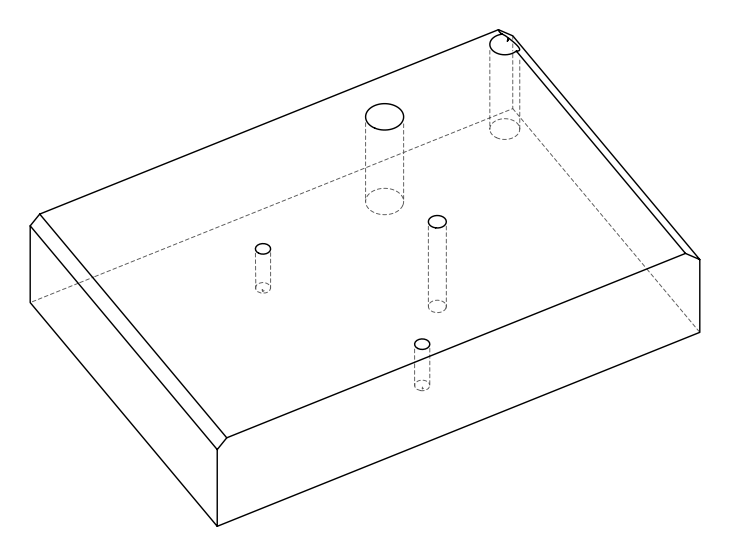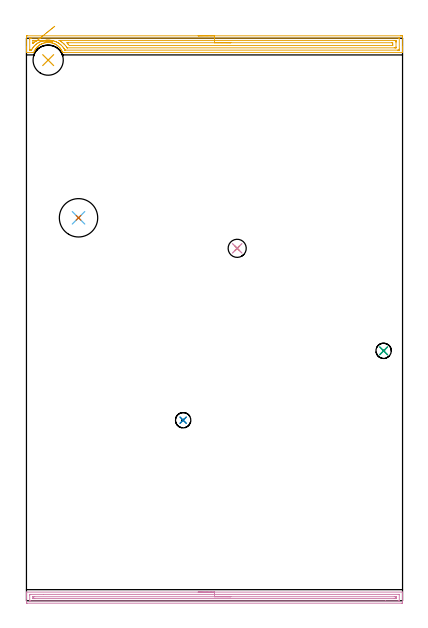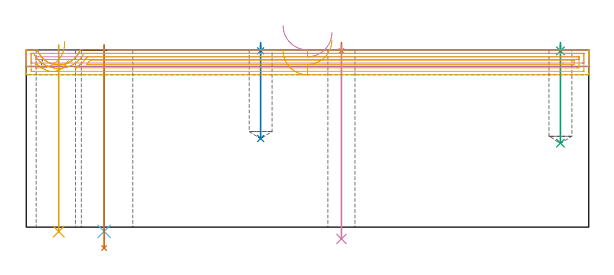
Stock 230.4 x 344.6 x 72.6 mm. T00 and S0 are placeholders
(PLAN: 11 operations, 6 tool changes, 14.9 min)
(1 SPOT_DRILL | STEP1HOLE | NXT0321_9005460120000 | 0.03 min | 1 mm3)
(2 SPOT_DRILL_1 | STEP1POCKET | NXT0321_9005460120000 | 0.03 min | 1 mm3)
(3 SPOT_DRILL_2 | STEP1POCKET_1 | NXT0321_9005460120000 | 0.03 min | 1 mm3)
(4 DRILL_THROUGH_HOLE_INTO_CENTER | STEP1HOLE | UGT0301_222 | 0.32 min | 7005 mm3)
(5 INDEXABLE_INSERT_DRILL_THROUGH_HOLE_FROM_SOLID | STEP1HOLE_1 | NXT0302_008 | 0.31 min | 19490 mm3)
(6 INDEXABLE_INSERT_DRILL_THROUGH_HOLE_FROM_SOLID_1 | STEP1HOLE_2 | NXT0302_001 | 0.31 min | 12807 mm3)
(7 DRILL_TO_ENLARGE_THROUGH_HOLE | STEP1HOLE_2 | UGT0301_056 | 0.33 min | 18659 mm3)
(8 DRILL_BLIND_HOLE_INTO_CENTER | STEP1POCKET | UGT0301_209 | 0.15 min | 2373 mm3)
(9 DRILL_BLIND_HOLE_INTO_CENTER_1 | STEP1POCKET_1 | UGT0301_209 | 0.16 min | 2511 mm3)
(10 AREA_MILL | FG_CHAMFER_SURFACE | UGT0205_001 | 5.71 min | 5334 mm3)
(11 AREA_MILL_1 | FG_CHAMFER_SURFACE_1 | UGT0205_001 | 7.55 min | 11797 mm3)
(TOOL NXT0321_9005460120000 | NC Spot Drill, 142deg, 12mm, Carbide, Uncoated | D12 PA142 FL30 Z2)
(TOOL UGT0301_222 | Twist Drill 11.1 mm | D11.1 PA118 FL92 Z2)
(TOOL NXT0302_008 | Index. Insert Drill 18.5mm [880-D1850L25-05] | D18.5 PA176 FL93 Z2)
(TOOL NXT0302_001 | Index. Insert Drill 15mm [880-D1500L20-05] | D15 PA176 FL75 Z2)
(TOOL UGT0301_056 | Twist Drill 23.5 mm | D23.5 PA118 FL155 Z2)
(TOOL UGT0301_209 | Twist Drill 9.4 mm | D9.4 PA118 FL78 Z2)
(TOOL UGT0205_001 | Chamfer Mill 20 x 3 x 45 deg. | D20 FL50 Z2)
(OP 1 SPOT_DRILL)
G17 G21 G94 G90
T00 M6
G54
G17 G0 G90 X129.1 Y215.9 S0 M3
G43 Z82.6 H0
G94 G81 G98 Z72.122 F250. R75.6
G80
M5
M2
(OP 2 SPOT_DRILL_1)
G17 G21 G94 G90
T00 M6
G54
G17 G0 G90 X96. Y110.6 S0 M3
G43 Z82.6 H0
G94 G81 G98 Z72.195 F250. R75.6
G80
M5
M2
(OP 3 SPOT_DRILL_2)
G17 G21 G94 G90
T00 M6
G54
G17 G0 G90 X218.8 Y153.1 S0 M3
G43 Z82.6 H0
G94 G81 G98 Z72.195 F250. R75.6
G80
M5
M2
(OP 4 DRILL_THROUGH_HOLE_INTO_CENTER)
G17 G21 G94 G90
T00 M6
G54
G17 G0 G90 X129.1 Y215.9 S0 M3
G43 Z82.6 H0
G94 G73 G98 Z-4.835 F250. Q11.062 R74.6
G80
M5
M2
(OP 5 INDEXABLE_INSERT_DRILL_THROUGH_HOLE_FROM_SOLID)
G17 G21 G94 G90
T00 M6
G54
G17 G0 G90 X13.3 Y331.2 S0 M3
G43 Z82.6 H1
G94 G81 G98 Z-1.823 F250. R74.6
G80
M5
M2
(OP 6 INDEXABLE_INSERT_DRILL_THROUGH_HOLE_FROM_SOLID_1)
G17 G21 G94 G90
T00 M6
G54
G17 G0 G90 X31.9 Y234.6 S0 M3
G43 Z82.6 H1
G94 G81 G98 Z-1.762 F250. R74.6
G80
M5
M2
(OP 7 DRILL_TO_ENLARGE_THROUGH_HOLE)
G17 G21 G94 G90
T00 M6
G54
G17 G0 G90 X31.9 Y234.6 S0 M3
G43 Z82.6 H0
G94 G73 G98 Z-8.56 F250. Q20.29 R74.6
G80
M5
M2
(OP 8 DRILL_BLIND_HOLE_INTO_CENTER)
G17 G21 G94 G90
T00 M6
G54
G17 G0 G90 X96. Y110.6 S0 M3
G43 Z82.6 H0
G94 G81 G98 Z36.3 F250. R74.6
G80
M5
M2
(OP 9 DRILL_BLIND_HOLE_INTO_CENTER_1)
G17 G21 G94 G90
T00 M6
G54
G17 G0 G90 X218.8 Y153.1 S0 M3
G43 Z82.6 H0
G94 G81 G98 Z34.4 F250. R74.6
G80
M5
M2
(OP 10 AREA_MILL)
G17 G21 G94 G90
T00 M6
G54
G17 G0 G90 X105.2 Y5.3 S1061 M3
G43 Z82.6 H0
G94 G1 X105.238 Z81.728 F250.
X105.352 Z80.863
X105.541 Z80.012
X105.803 Z79.18
X106.137 Z78.374
X106.54 Z77.6
X107.008 Z76.864
X107.54 Z76.172
X108.129 Z75.529
X108.772 Z74.939
X109.464 Z74.408
X110.2 Z73.94
X110.974 Z73.537
X111.78 Z73.203
X112.612 Z72.941
X113.464 Z72.752
X114.328 Z72.638
X115.2 Z72.6
X230.249
X230.39 Y5.297 Z72.588
X230.398 Y5.185 Z72.478
X230.4 Y5.068 Z72.367
Y4.366 Z71.665
Y3.803 Z71.102
Y3.21 Z70.506
Y2.914 Z70.211
Y2.337 Z69.634
Y2.041 Z69.338
Y1.463 Z68.758
Y0.878 Z68.174
Y-0.869 Z66.427
X230.397 Y-1.158 Z66.139
X230.39 Y-1.493 Z65.804
X230.15 Y-1.497 Z65.801
X229.803 Y-1.5 Z65.8
X0.597
X0.25 Y-1.497 Z65.801
X0.01 Y-1.493 Z65.804
X0. Y-1.158 Z66.139
Y1.463 Z68.758
Y2.041 Z69.338
Y2.337 Z69.634
Y2.914 Z70.211
Y3.21 Z70.506
Y3.803 Z71.102
Y4.084 Z71.383
Y5.068 Z72.367
X0.002 Y5.185 Z72.478
X0.01 Y5.297 Z72.588
X0.151 Y5.3 Z72.6
X115.2
Y3.886 Z71.186
X228.019 Y3.885 Z71.185
X228.223 Y3.884 Z71.184
X228.357 Y3.88 Z71.18
X228.384 Y3.879 Z71.179
X228.39 Y3.864 Z71.164
X228.394 Y3.841 Z71.141
X228.399 Y3.712 Z71.012
X228.4 Y0.217 Z67.517
X228.398 Y0.092 Z67.392
X228.394 Y-0.007 Z67.293
X228.39 Y-0.069 Z67.231
X228.362 Y-0.079 Z67.221
X228.019 Y-0.083 Z67.217
X227.816 Y-0.085 Z67.215
X219.929 Y-0.086 Z67.214
X2.381 Y-0.085 Z67.215
X2.177 Y-0.084 Z67.216
X2.043 Y-0.08 Z67.22
X2.016 Y-0.079 Z67.221
X2.01 Y-0.064 Z67.236
X2.006 Y-0.041 Z67.259
X2.001 Y0.088 Z67.388
X2. Y3.583 Z70.883
X2.002 Y3.708 Z71.008
X2.006 Y3.807 Z71.107
X2.01 Y3.869 Z71.169
X2.038 Y3.879 Z71.179
X2.381 Y3.883 Z71.183
X2.584 Y3.885 Z71.185
X10.458 Y3.886 Z71.186
X115.2
Y2.471 Z69.771
X225.344
X226.099 Y2.47 Z69.77
X226.236 Y2.468 Z69.768
X226.37 Y2.465 Z69.765
X226.391 Y2.457 Z69.757
X226.394 Y2.433 Z69.733
X226.398 Y2.39 Z69.69
X226.399 Y2.337 Z69.637
X226.4 Y2.176 Z69.476
X226.398 Y1.463 Z68.763
X226.395 Y1.383 Z68.683
X226.39 Y1.344 Z68.644
X226.385 Y1.335 Z68.635
X226.369 Y1.333 Z68.633
X226.236 Y1.33 Z68.63
X225.481 Y1.329 Z68.629
X225.344 Y1.328 Z68.628
X5.056 Y1.329 Z68.629
X4.301 Y1.33 Z68.63
X4.164 Y1.332 Z68.632
X4.03 Y1.335 Z68.635
X4.009 Y1.343 Z68.643
X4.006 Y1.367 Z68.667
X4.002 Y1.41 Z68.71
X4.001 Y1.463 Z68.763
X4. Y1.624 Z68.924
X4.002 Y2.337 Z69.637
X4.005 Y2.417 Z69.717
X4.01 Y2.456 Z69.756
X4.015 Y2.465 Z69.765
X4.031 Y2.467 Z69.767
X4.164 Y2.469 Z69.769
X4.919 Y2.471 Z69.771
X5.056 Y2.472 Z69.772
X115.2 Y2.471 Z69.771
X116.072 Z69.81
X116.936 Z69.923
X117.788 Z70.112
X118.62 Z70.375
X119.426 Z70.708
X120.2 Z71.111
X120.936 Z71.58
X121.628 Z72.111
X122.271 Z72.7
X122.86 Z73.344
X123.392 Z74.036
X123.86 Z74.771
X124.263 Z75.545
X124.597 Z76.351
X124.859 Z77.183
X125.048 Z78.035
X125.162 Z78.9
X125.2 Z79.771
G0 Z82.6
M5
M2
(OP 11 AREA_MILL_1)
G17 G21 G94 G90
T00 M6
G54
G17 G0 G90 X105.2 Y346.1 S1061 M3
G43 Z82.6 H0
Z72.4
G94 G1 X105.238 Z71.528 F250.
X105.352 Z70.664
X105.541 Z69.812
X105.803 Z68.98
X106.137 Z68.174
X106.54 Z67.4
X107.009 Z66.664
X107.54 Z65.972
X108.129 Z65.329
X108.772 Z64.74
X109.464 Z64.209
X110.2 Z63.74
X110.974 Z63.337
X111.78 Z63.003
X112.612 Z62.741
X113.464 Z62.552
X114.328 Z62.438
X115.2 Z62.4
X229.176
X229.803 Y346.097 Z62.403
X230.393 Y346.091 Z62.406
X230.398 Y346.067 Z62.43
X230.4 Y345.471 Z63.026
Y339.212 Z69.282
Y338.621 Z69.876
Y338.318 Z70.179
Y337.726 Z70.77
Y337.423 Z71.072
Y336.817 Z71.682
Y336.326 Z72.173
Y335.962 Z72.53
X230.39 Y335.903 Z72.588
X230.249 Y335.9 Z72.6
X22.893
X22.092 Y335.906 Z72.592
X22.073 Y335.943 Z72.555
X22.012 Y336.08 Z72.42
X21.883 Y336.391 Z72.108
X21.676 Y336.833 Z71.666
X21.599 Y336.976 Z71.523
X21.3 Y337.535 Z70.965
X21.181 Y337.722 Z70.778
X21.044 Y337.92 Z70.579
X20.87 Y338.171 Z70.328
X20.539 Y338.611 Z69.888
X20.485 Y338.677 Z69.822
X20.406 Y338.772 Z69.726
X20.065 Y339.142 Z69.357
X19.711 Y339.5 Z69.
X19.511 Y339.684 Z68.816
X19.326 Y339.835 Z68.664
X19.07 Y340.043 Z68.454
X18.988 Y340.106 Z68.391
X18.617 Y340.389 Z68.109
X18.174 Y340.669 Z67.829
X18.116 Y340.702 Z67.795
X17.988 Y340.775 Z67.72
X17.723 Y340.931 Z67.567
X17.588 Y341. Z67.499
X17.372 Y341.11 Z67.389
X17.016 Y341.278 Z67.222
X16.867 Y341.338 Z67.161
X16.828 Y341.354 Z67.145
X16.65 Y341.418 Z67.077
X16.511 Y341.47 Z67.027
X16.383 Y341.518 Z66.98
X15.934 Y341.664 Z66.834
X15.759 Y341.71 Z66.787
X15.488 Y341.783 Z66.716
X15.04 Y341.881 Z66.619
X14.957 Y341.894 Z66.605
X14.867 Y341.908 Z66.589
X14.593 Y341.954 Z66.544
X14.481 Y341.967 Z66.531
X14.145 Y342.005 Z66.491
X13.975 Y342.015 Z66.479
X13.699 Y342.035 Z66.462
X13.679 Z66.461
X13.416 Y342.04 Z66.447
X13.355 Y342.043 Z66.449
X13.353 Z66.45
X13.251 Y342.046 Z66.448
X13.083 Y342.037 Z66.45
X12.907 Y342.032 Z66.461
X12.804 Y342.028 Z66.465
X12.357 Y341.993 Z66.501
X12.191 Y341.972 Z66.522
X11.929 Y341.94 Z66.557
X11.909 Y341.938 Z66.56
X11.745 Y341.908 Z66.588
X11.657 Y341.894 Z66.605
X11.608 Y341.886 Z66.613
X11.463 Y341.859 Z66.638
X11.299 Y341.82 Z66.673
X11.014 Y341.756 Z66.739
X10.568 Y341.633 Z66.864
X10.119 Y341.483 Z67.016
X9.674 Y341.314 Z67.184
X9.635 Y341.298 Z67.2
X9.584 Y341.276 Z67.221
X9.516 Y341.244 Z67.252
X9.244 Y341.117 Z67.382
X9.179 Y341.086 Z67.413
X8.78 Y340.879 Z67.619
X8.377 Y340.641 Z67.856
X7.983 Y340.388 Z68.11
X7.897 Y340.327 Z68.172
X7.885 Y340.318 Z68.18
X7.732 Y340.198 Z68.298
X7.614 Y340.106 Z68.39
X7.433 Y339.966 Z68.531
X6.991 Y339.598 Z68.901
X6.899 Y339.51 Z68.988
X6.887 Y339.499 Z68.999
X6.84 Y339.451 Z69.048
X6.668 Y339.275 Z69.224
X6.608 Y339.212 Z69.284
X6.543 Y339.145 Z69.352
X6.485 Y339.086 Z69.412
X6.097 Y338.659 Z69.839
X6.058 Y338.61 Z69.888
X5.73 Y338.171 Z70.328
X5.422 Y337.721 Z70.776
X5.203 Y337.368 Z71.13
X5.056 Y337.089 Z71.41
X4.922 Y336.833 Z71.666
X4.781 Y336.529 Z71.97
X4.717 Y336.391 Z72.108
X4.516 Y335.906 Z72.592
X4.164 Y335.9 Z72.6
X3.273
X0.151
X0.01 Y335.903 Z72.588
X0.003 Y335.939 Z72.552
X0.001 Y335.961 Z72.53
X0. Y336.327 Z72.173
Y336.817 Z71.682
Y337.423 Z71.072
Y338.621 Z69.876
Y339.212 Z69.282
Y345.471 Z63.026
X0.003 Y346.067 Z62.43
X0.007 Y346.091 Z62.406
X0.597 Y346.1 Z62.4
X115.2
Y344.686 Z63.814
X228.019 Y344.685 Z63.815
X228.128 Y344.684 Z63.816
X228.345 Y344.679 Z63.821
X228.391 Y344.677 Z63.823
X228.394 Y344.664 Z63.836
X228.397 Y344.631 Z63.869
X228.399 Y344.577 Z63.923
Y337.937 Z70.563
X228.392 Y337.423 Z71.077
X228.39 Y337.334 Z71.166
X228.236 Y337.321 Z71.179
X228.126 Y337.317 Z71.183
X228.019 Y337.315 Z71.185
X227.236 Y337.314 Z71.186
X23.785 Y337.315 Z71.185
X23.677 Y337.317 Z71.183
X23.605 Y337.321 Z71.179
X23.562 Y337.325 Z71.175
X23.549 Y337.344 Z71.156
X23.503 Y337.423 Z71.077
X23.16 Y338.05 Z70.45
X22.988 Y338.318 Z70.182
X22.893 Y338.461 Z70.039
X22.342 Y339.212 Z69.288
X22.002 Y339.619 Z68.881
X21.54 Y340.106 Z68.394
X21.11 Y340.523 Z67.977
X20.532 Y341. Z67.5
X20.218 Y341.242 Z67.258
X20.012 Y341.393 Z67.107
X19.48 Y341.74 Z66.76
X19.326 Y341.829 Z66.671
X19.21 Y341.894 Z66.606
X18.434 Y342.301 Z66.199
X18.158 Y342.431 Z66.07
X17.708 Y342.622 Z65.878
X17.542 Y342.684 Z65.816
X17.252 Y342.788 Z65.712
X16.65 Y342.977 Z65.523
X16.392 Y343.048 Z65.452
X15.759 Y343.197 Z65.303
X15.258 Y343.29 Z65.21
X14.867 Y343.349 Z65.151
X14.243 Y343.414 Z65.086
X13.975 Y343.432 Z65.068
X13.308 Y343.456 Z65.044
X13.148 Y343.46 Z65.04
X13.125
X12.449 Y343.424 Z65.076
X12.357 Y343.417 Z65.083
X12.191 Y343.4 Z65.1
X11.644 Y343.337 Z65.163
X11.483 Y343.314 Z65.186
X11.299 Y343.284 Z65.216
X10.882 Y343.207 Z65.293
X10.407 Y343.099 Z65.401
X10.163 Y343.034 Z65.466
X9.516 Y342.844 Z65.656
X9.473 Y342.831 Z65.669
X9.349 Y342.788 Z65.712
X8.624 Y342.511 Z65.989
X8.202 Y342.317 Z66.183
X7.732 Y342.081 Z66.419
X7.392 Y341.894 Z66.606
X7.046 Y341.688 Z66.812
X6.84 Y341.558 Z66.942
X6.507 Y341.334 Z67.166
X5.979 Y340.939 Z67.561
X5.948 Y340.914 Z67.586
X5.513 Y340.542 Z67.958
X5.056 Y340.113 Z68.387
X5.053 Y340.11 Z68.39
X4.625 Y339.644 Z68.856
X4.256 Y339.212 Z69.288
X4.165 Y339.1 Z69.4
X3.841 Y338.642 Z69.858
X3.618 Y338.318 Z70.182
X3.485 Y338.105 Z70.395
X3.273 Y337.751 Z70.749
X3.158 Y337.538 Z70.962
X3.095 Y337.423 Z71.077
X3.048 Y337.341 Z71.159
X3.038 Y337.326 Z71.174
X2.961 Y337.321 Z71.179
X2.816 Y337.318 Z71.182
X2.599 Y337.315 Z71.185
X2.49 Y337.314 Z71.186
X2.381 Y337.315 Z71.185
X2.272 Y337.316 Z71.184
X2.055 Y337.321 Z71.179
X2.009 Y337.323 Z71.177
X2.006 Y337.336 Z71.164
X2.003 Y337.369 Z71.131
X2.001 Y337.423 Z71.077
Y344.063 Z64.437
X2.008 Y344.577 Z63.923
X2.01 Y344.666 Z63.834
X2.164 Y344.679 Z63.821
X2.275 Y344.683 Z63.817
X2.381 Y344.685 Z63.815
X3.164 Y344.686 Z63.814
X115.2
Y343.272 Z65.228
X225.344 Y343.271 Z65.229
X225.755 Y343.27 Z65.23
X226.236 Y343.267 Z65.233
X226.386 Y343.265 Z65.235
X226.395 Y342.953 Z65.547
X226.398 Y342.788 Z65.712
X226.4 Y342.624 Z65.876
Y341.894 Z66.606
Y339.212 Z69.288
Y339.047 Z69.453
X226.398 Y338.882 Z69.618
X226.393 Y338.772 Z69.728
X226.39 Y338.736 Z69.764
X226.383 Y338.734 Z69.766
X226.356 Y338.732 Z69.768
X226.236 Y338.73 Z69.77
X225.826 Y338.729 Z69.771
X225.344 Y338.728 Z69.772
X25.039 Y338.729 Z69.771
X24.979 Y338.73 Z69.77
X24.95 Y338.733 Z69.767
X24.94 Y338.734 Z69.766
X24.899 Y338.787 Z69.713
X24.677 Y339.104 Z69.396
X24.599 Y339.212 Z69.288
X24.394 Y339.496 Z69.004
X23.917 Y340.106 Z68.394
X23.785 Y340.265 Z68.235
X23.093 Y341. Z67.5
X22.893 Y341.195 Z67.305
X22.525 Y341.528 Z66.972
X22.09 Y341.894 Z66.606
X22.002 Y341.966 Z66.534
X21.694 Y342.203 Z66.297
X21.11 Y342.597 Z65.903
X20.809 Y342.788 Z65.712
X19.984 Y343.264 Z65.236
X20.036 Y343.268 Z65.232
X20.088 Y343.269 Z65.231
X20.218 Y343.271 Z65.229
X20.628
X115.2 Y343.272 Z65.228
Y341.857 Z66.643
X223.597
X224.39 Y341.837 Z66.663
X224.4 Y341.052 Z67.448
Y341. Z67.5
X224.394 Y340.164 Z68.336
X224.382 Y340.149 Z68.351
X224.361 Y340.146 Z68.354
X224.308 Y340.143 Z68.357
X26.423
X26.216 Y340.15 Z68.35
X25.665 Y340.807 Z67.693
X25.569 Y340.922 Z67.578
X25.5 Y341. Z67.5
X24.721 Y341.85 Z66.65
X25.569 Y341.857 Z66.643
X25.606
X115.2
X116.072 Z66.681
X116.937 Z66.795
X117.788 Z66.983
X118.62 Z67.246
X119.426 Z67.58
X120.2 Z67.982
X120.936 Z68.451
X121.628 Z68.982
X122.271 Z69.572
X122.86 Z70.215
X123.392 Z70.907
X123.86 Z71.643
X124.263 Z72.417
X124.597 Z73.222
X124.859 Z74.055
X125.048 Z74.906
X125.162 Z75.771
X125.2 Z76.643
G0 Z82.6
X17.323 Y351.927
Z68.383
G1 X16.937 Y351.615 Z67.665
X16.504 Y351.266 Z66.994
X16.027 Y350.88 Z66.373
X15.51 Y350.463 Z65.808
X14.957 Y350.016 Z65.303
X14.371 Y349.543 Z64.862
X13.758 Y349.048 Z64.488
X13.122 Y348.534 Z64.185
X12.467 Y348.005 Z63.954
X11.799 Y347.466 Z63.797
X11.124 Y346.92 Z63.715
X10.445 Y346.372 Z63.71
X9.769 Y345.826 Z63.781
X9.099 Y345.286 Z63.927
X8.443 Y344.755 Z64.147
X7.804 Y344.239 Z64.44
X7.187 Y343.741 Z64.804
X6.597 Y343.264 Z65.236
X6.588 Y343.258 Z65.242
X6.543 Y343.229 Z65.271
X5.948 Y342.891 Z65.609
X5.884 Y342.853 Z65.647
X5.779 Y342.788 Z65.712
X5.342 Y342.501 Z65.999
X5.056 Y342.309 Z66.191
X4.82 Y342.131 Z66.369
X4.511 Y341.894 Z66.606
X4.318 Y341.74 Z66.76
X4.165 Y341.616 Z66.884
X4.031 Y341.511 Z66.989
X4.012 Y341.497 Z67.003
X4.008 Y341.532 Z66.968
X4.003 Y341.619 Z66.881
X4.001 Y341.729 Z66.771
X4. Y341.894 Z66.606
Y342.953 Z65.547
X4.002 Y343.118 Z65.382
X4.007 Y343.228 Z65.272
X4.01 Y343.264 Z65.236
X4.017 Y343.266 Z65.234
X4.044 Y343.268 Z65.232
X4.165 Y343.27 Z65.23
X6.358 Y343.271 Z65.229
X6.45
X6.492 Y343.27 Z65.23
X6.571 Y343.267 Z65.233
X6.597 Y343.264 Z65.236
X7.459 Y343.19 Z65.348
X8.307 Y343.117 Z65.536
X9.137 Y343.045 Z65.797
X9.94 Y342.976 Z66.129
X10.712 Y342.909 Z66.531
X11.446 Y342.846 Z66.999
X12.136 Y342.786 Z67.529
X12.778 Y342.731 Z68.117
X13.366 Y342.68 Z68.759
X13.896 Y342.635 Z69.451
X14.364 Y342.594 Z70.186
X14.766 Y342.559 Z70.959
X15.1 Y342.531 Z71.764
X15.363 Y342.508 Z72.596
X15.552 Y342.492 Z73.448
X15.667 Y342.482 Z74.312
X15.706 Y342.478 Z75.184
X15.67 Y342.482 Z76.055
G0 Z82.6
M5
M2
